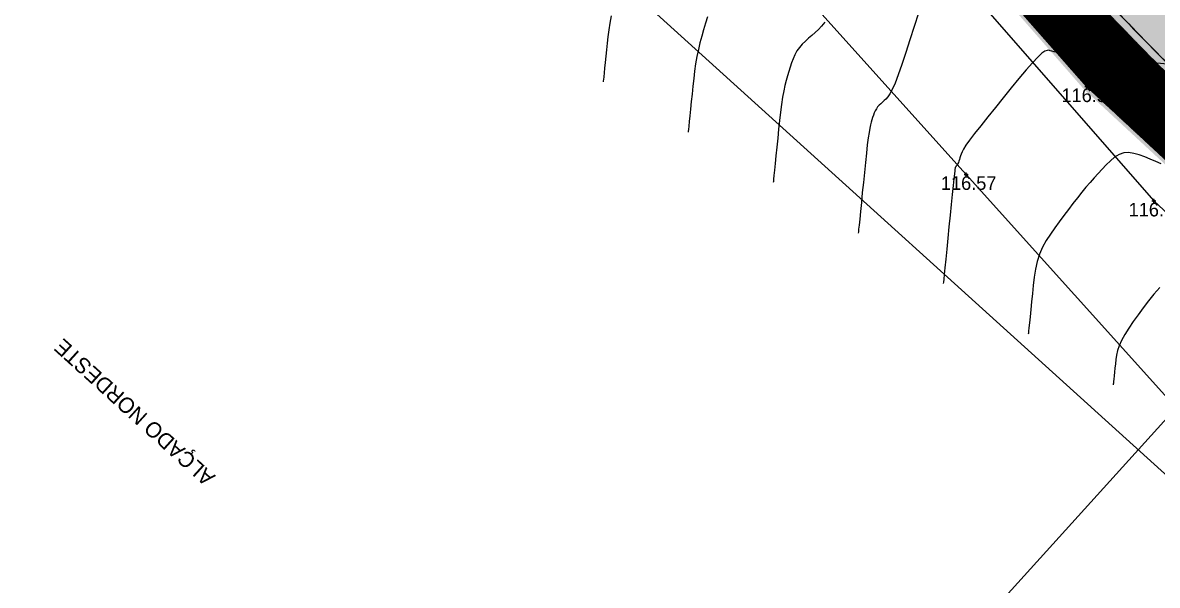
# Model space of a CAD drawing. Extents: x -196763 to -87592, y -65703 to -55832.
# Drawn here: x -87776.68 to -87747.4, y -65549.9 to -65535.38 of the extents above; entities that cross this region are included whole.
import ezdxf
from ezdxf.enums import TextEntityAlignment as Align

# ---------------------------------------------------------------- set-up
doc = ezdxf.new("R2010")
doc.units = 0
doc.header["$MEASUREMENT"] = 0
doc.header["$PDMODE"] = 34
doc.header["$PDSIZE"] = 0.05
doc.linetypes.add('DASHED', pattern=[70, 50, -20])
doc.layers.add('0_folha', color=7, linetype='Continuous', lineweight=9)
doc.layers.add('0_Limites_Terreno', color=30, linetype='DASHED', lineweight=35)
for name, color, linetype in [('0_pROP.aux.legenda', 7, 'Continuous'), ('0_PROP.corte', 10, 'Continuous'), ('0_PROP.trama', 251, 'Continuous'), ('0_PROPfinal', 4, 'Continuous'), ('0_tramas piso0', 7, 'Continuous'), ('CV', 8, 'Continuous'), ('CVD', 6, 'Continuous'), ('LEVTP_BERMA', 6, 'Continuous'), ('LEVTP_EDIF', 3, 'Continuous'), ('LEVTP_MURO', 1, 'Continuous'), ('POINTS', 2, 'Continuous'), ('Z', 1, 'Continuous')]:
    doc.layers.add(name, color=color, linetype=linetype)
doc.styles.add('creativespace', font='GOTHIC.TTF')

msp = doc.modelspace()

# ---------------------------------------------------------------- hatches: boundary and pattern name
at = {"layer": '0_PROP.trama'}
h = msp.add_hatch(color=256, dxfattribs=at)
h.dxf.hatch_style = 1
edge = h.paths.add_edge_path()
edge.add_line((-87745.545, -65538.281), (-87745.42, -65538.135))
edge.add_arc((-87637.049, -65427.261), 155.039, 223.89765, 225.65403, ccw=False)
edge.add_line((-87748.767, -65534.761), (-87748.912, -65534.899))
edge.add_arc((-87655.736, -65445.505), 129.124, 223.81345, 225.931)
edge = h.paths.add_edge_path()
edge.add_line((-87743.672, -65539.796), (-87743.808, -65539.938))
edge.add_arc((-87651.068, -65441.095), 135.538, 226.8247, 233.02536)
edge.add_line((-87732.589, -65549.377), (-87732.469, -65549.217))
edge.add_arc((-87650.355, -65440.198), 136.484, 226.86463, 233.01258, ccw=False)
h.paths.add_polyline_path([(-87753.601, -65529.355), (-87753.592, -65529.357), (-87757.663, -65524.744), (-87757.813, -65524.876), (-87753.102, -65530.215), (-87753.007, -65530.028)])
edge = h.paths.add_edge_path()
edge.add_line((-87751.926, -65528.855), (-87751.713, -65528.606))
edge.add_line((-87751.713, -65528.606), (-87751.896, -65528.633))
edge.add_line((-87751.896, -65528.633), (-87752.279, -65528.607))
edge.add_line((-87752.279, -65528.607), (-87752.282, -65528.613))
edge.add_arc((-87753.078, -65530.167), 1.745, 48.7178, 62.892, ccw=False)
at = {"layer": '0_PROPfinal', "linetype": 'Continuous', "transparency": 33554498}
h = msp.add_hatch(dxfattribs=at)
h.set_pattern_fill('ANSI32', color=30, scale=0.047)
h.set_pattern_definition([(2.856958, (-87859.235763, -65640.939184), (-0.0008784769, 0.0176030936), []), (2.856958, (-87859.229602, -65640.944759), (-0.0008784769, 0.0176030936), [])])
h.paths.add_polyline_path([(-87733.993, -65548.35), (-87735.081, -65547.47), (-87735.914, -65546.791), (-87736.768, -65546.1), (-87738.749, -65544.452), (-87739.281, -65544.009), (-87740.749, -65542.723), (-87741.881, -65541.731), (-87743.375, -65540.346), (-87743.816, -65539.947), (-87745.545, -65538.281), (-87747.422, -65536.427), (-87749.677, -65534.096), (-87750.786, -65532.839), (-87753.097, -65530.22), (-87755.002, -65528.061), (-87756.086, -65526.834), (-87757.787, -65524.906), (-87758.677, -65526.021), (-87754.184, -65530.984), (-87752.212, -65533.617), (-87749.225, -65537.03), (-87746.751, -65539.321), (-87744.369, -65541.246), (-87739.479, -65544.765)])
at = {"layer": '0_tramas piso0', "transparency": 33554536}
h = msp.add_hatch(color=55, dxfattribs=at)
h.dxf.hatch_style = 1
h.paths.add_polyline_path([(-87714.683, -65527.143), (-87708.414, -65519.526), (-87702.728, -65511.908), (-87702.047, -65510.928), (-87733.16, -65492.785), (-87757.666, -65524.748), (-87752.965, -65530.076), (-87737.069, -65513.183), (-87728.347, -65503.545), (-87715.372, -65515.287), (-87722.752, -65523.442), (-87722.085, -65524.046), (-87723.426, -65525.528), (-87729.187, -65520.315), (-87743.673, -65539.795, 0.026518), (-87732.55, -65549.156), (-87731.442, -65548.788), (-87729.07, -65546.073), (-87725.06, -65541.472), (-87720.474, -65534.69)])
h.paths.add_polyline_path([(-87730.115, -65519.476), (-87734.38, -65515.617), (-87750.64, -65532.711), (-87749.534, -65533.964, 0.002029), (-87748.771, -65534.765, 0.008016), (-87745.423, -65538.132)], flags=17)
at = {"layer": 'LEVTP_EDIF', "linetype": 'Continuous'}
h = msp.add_hatch(dxfattribs=at)
h.set_pattern_fill('GRAVEL', color=5, scale=0.6)
h.set_pattern_definition([(228.012787504, (137.250366, 128.338977), (-4.799999999983, -5.400000000016), [0.0807216, -7.9914528282]), (184.969740728, (137.196366, 128.278977), (7.199999999998, 0.6000000000234), [0.1385208, -13.7135548567]), (132.51044708, (137.058366, 128.266977), (6.000000000021, -6.59999999998), [0.0976728, -9.6696195577]), (267.273689006, (136.824366, 128.116977), (0.599999999961, 12.000000000002), [0.1261428, -12.488134825]), (292.833654178, (136.818366, 127.990977), (-3.000000000023, 7.19999999999), [0.123693, -12.245623877]), (357.273689006, (136.866366, 127.876977), (-12.000000000002, 0.599999999961), [0.1261428, -12.488134825]), (37.694240467, (136.992366, 127.870977), (-7.7999999999805, -6.0000000000253), [0.1668174, -16.5149091293]), (72.255328375, (137.124366, 127.972977), (4.199999999957, 13.2000000000136), [0.1574928, -15.591792898]), (121.429565615, (137.172366, 128.122977), (-4.800000000025, 7.7999999999844), [0.12657, -12.530443866]), (175.23635831, (137.106366, 128.230977), (6.600000000002, -0.599999999979), [0.1444992, -7.0804575473]), (222.397437798, (136.962366, 128.242977), (-7.1999999999786, -6.6000000000233), [0.1868688, -18.500025003]), (138.814074834, (137.418366, 128.110977), (-4.200000000012, 3.599999999986), [0.0637806, -6.3143068876]), (171.46923439, (137.370366, 128.152977), (7.800000000004, -1.199999999975), [0.1213422, -12.0129068497]), (225, (137.25037, 128.17098), (2e-12, -0.6), [0.0848526, -0.7636755374]), (203.198590514, (137.208366, 128.24298), (2.999999999996, 1.20000000001), [0.0456948, -4.5237690635]), (291.80140949, (137.16637, 128.22498), (-0.6, 1.8), [0.0646218, -3.1664770843]), (30.96375653, (137.19037, 128.16498), (1.8, 1.20000000001), [0.1049574, -3.393613737]), (161.56505118, (137.28037, 128.21898), (1.2, -0.6), [0.0758946, -1.821471996]), (16.389540334, (136.818366, 128.224977), (5.999999999994, 1.80000000002), [0.10632, -10.525707088]), (70.34617594, (136.920366, 128.254977), (-2.39999999998, -6.60000000001), [0.0891966, -8.8304446484]), (293.198590514, (137.280366, 128.33898), (-1.20000000001, 2.999999999996), [0.091389, -4.4780748635]), (343.610459666, (137.316366, 128.254977), (-6.000000000006, 1.799999999981), [0.10632, -10.525707088]), (339.44395478, (136.818366, 127.85298), (-3.000000000004, 1.19999999999), [0.102528, -5.0238742472]), (294.77514057, (136.914366, 127.816977), (-3.000000000021, 6.59999999999), [0.0859068, -8.504785838]), (66.80140949, (137.286366, 127.73898), (1.19999999999, 3.000000000004), [0.091389, -4.4780748635]), (17.354024636, (137.322366, 127.822977), (-7.799999999992, -2.400000000025), [0.1005786, -9.9572541685]), (69.44395478, (136.992366, 127.73898), (-1.19999999999, -3.000000000004), [0.051264, -5.0751382472]), (101.30993247, (137.25037, 127.73898), (-0.60000000001, 2.4), [0.030594, -3.028817708]), (165.96375653, (137.24437, 127.76898), (1.8, -0.6), [0.123693, -2.3501703754]), (186.009005957, (137.124366, 127.798977), (5.999999999998, 0.600000000019), [0.11463, -11.3483539047]), (303.69006753, (137.19037, 128.11098), (-0.6, 1.2), [0.0865332, -2.0767975653]), (353.157226587, (137.238366, 128.038977), (10.200000000004, -1.199999999967), [0.1510764, -14.9565375744]), (60.9453959, (137.388366, 128.02098), (-2.399999999986, -4.200000000008), [0.0617736, -6.1156044846]), (90, (137.41837, 128.075), (-0.6, 0.6), [0.036, -0.564]), (120.256437164, (137.112366, 127.816977), (2.400000000014, -4.199999999992), [0.0833544, -8.2521119937]), (48.012787504, (137.070366, 127.888977), (4.799999999982, 5.400000000016), [0.1614432, -7.9107312282]), (2e-10, (137.17837, 128.009), (0.6, 0.6), [0.156, -0.444]), (325.30484647, (137.334366, 128.008977), (6.000000000014, -4.19999999998), [0.0948684, -9.3919645805]), (254.0546041, (137.41237, 127.95498), (-0.59999999999, -2.4), [0.0873612, -4.2807047336]), (207.645975364, (137.388366, 127.870977), (-11.3999999999805, -6.000000000037), [0.142239, -14.0816845094]), (175.42607874, (137.262366, 127.804977), (-7.800000000002, 0.5999999999747), [0.1504794, -14.8974440448])])
h.paths.add_polyline_path([(-87758.086, -65526.002), (-87757.274, -65524.985), (-87757.635, -65524.708), (-87757.787, -65524.906), (-87758.677, -65526.021), (-87754.184, -65530.984), (-87752.212, -65533.617), (-87749.225, -65537.03), (-87746.751, -65539.321), (-87746.445, -65538.991), (-87748.902, -65536.716), (-87751.862, -65533.333), (-87753.836, -65530.697)])

# ---------------------------------------------------------------- linework, layer by layer
at = {"layer": '0_folha'}
msp.add_line((-87699.385, -65590.3), (-87776.678, -65520.356), dxfattribs=at)
at = {"layer": '0_Limites_Terreno', "ltscale": 0.02, "const_width": 0.2, "flags": 128}
msp.add_lwpolyline([(-87714.683, -65527.143), (-87708.414, -65519.526), (-87702.728, -65511.908), (-87702.047, -65510.928), (-87733.16, -65492.785), (-87757.787, -65524.906), (-87758.677, -65526.021), (-87754.184, -65530.984), (-87752.212, -65533.617), (-87749.225, -65537.03), (-87746.751, -65539.321), (-87744.372, -65541.245), (-87739.479, -65544.765), (-87733.993, -65548.35), (-87732.689, -65549.202), (-87731.442, -65548.788), (-87729.07, -65546.073), (-87725.06, -65541.472), (-87720.474, -65534.69)], close=True, dxfattribs=at)
at = {"layer": '0_PROP.corte', "linetype": 'Continuous'}
for centre, radius, start, end in [((-87650.539, -65440.429), 136.194, 223.37422, 225.84011), ((-87650.539, -65440.429), 136.389, 223.37422, 225.7376), ((-87642.082, -65432.02), 148.118, 223.92113, 225.75962)]:
    msp.add_arc(centre, radius, start, end, dxfattribs=at)
at = {"layer": '0_PROPfinal', "linetype": 'Continuous'}
msp.add_ray((-87789.64, -65592.525), (0.6709838, 0.741472), dxfattribs=at)
at = {"layer": 'CV', "linetype": 'Continuous'}
for points in [[(-87761.493, -65535.203, 0), (-87761.53, -65535.391, 0), (-87761.558, -65535.571, 0), (-87761.581, -65535.745, 0), (-87761.6, -65535.914, 0), (-87761.618, -65536.081, 0), (-87761.618, -65536.081, 0), (-87761.634, -65536.247, 0), (-87761.65, -65536.406, 0), (-87761.665, -65536.552, 0), (-87761.678, -65536.678, 0), (-87761.688, -65536.777, 0), (-87761.688, -65536.777, 0), (-87761.694, -65536.845, 0), (-87761.699, -65536.886, 0), (-87761.701, -65536.907, 0)], [(-87753.569, -65535.14, 0), (-87753.678, -65535.482, 0), (-87753.678, -65535.482, 0), (-87753.786, -65535.823, 0), (-87753.893, -65536.152, 0), (-87753.994, -65536.457, 0), (-87754.087, -65536.725, 0), (-87754.17, -65536.945, 0), (-87754.17, -65536.945, 0), (-87754.241, -65537.107, 0), (-87754.302, -65537.221, 0), (-87754.356, -65537.299, 0), (-87754.404, -65537.352, 0), (-87754.45, -65537.393, 0), (-87754.45, -65537.393, 0), (-87754.495, -65537.432, 0), (-87754.539, -65537.472, 0), (-87754.581, -65537.513, 0), (-87754.619, -65537.557, 0), (-87754.653, -65537.605, 0), (-87754.653, -65537.605, 0), (-87754.682, -65537.656, 0), (-87754.707, -65537.711, 0), (-87754.729, -65537.768, 0), (-87754.748, -65537.827, 0), (-87754.766, -65537.887, 0), (-87754.766, -65537.887, 0), (-87754.784, -65537.948, 0), (-87754.802, -65538.018, 0), (-87754.821, -65538.103, 0), (-87754.841, -65538.214, 0), (-87754.863, -65538.356, 0), (-87754.863, -65538.356, 0), (-87754.886, -65538.537, 0), (-87754.91, -65538.751, 0), (-87754.936, -65538.989, 0), (-87754.962, -65539.243, 0), (-87754.988, -65539.505, 0), (-87754.988, -65539.505, 0), (-87755.015, -65539.767, 0), (-87755.04, -65540.018, 0), (-87755.063, -65540.249, 0), (-87755.083, -65540.447, 0), (-87755.099, -65540.604, 0), (-87755.099, -65540.604, 0), (-87755.11, -65540.711, 0), (-87755.116, -65540.776, 0), (-87755.12, -65540.809, 0)], [(-87759.009, -65535.232, 0), (-87759.059, -65535.397, 0), (-87759.059, -65535.397, 0), (-87759.109, -65535.563, 0), (-87759.157, -65535.731, 0), (-87759.203, -65535.901, 0), (-87759.245, -65536.075, 0), (-87759.283, -65536.254, 0), (-87759.283, -65536.254, 0), (-87759.315, -65536.44, 0), (-87759.342, -65536.631, 0), (-87759.366, -65536.826, 0), (-87759.388, -65537.024, 0), (-87759.408, -65537.223, 0), (-87759.408, -65537.223, 0), (-87759.428, -65537.42, 0), (-87759.447, -65537.61, 0), (-87759.464, -65537.784, 0), (-87759.48, -65537.934, 0), (-87759.491, -65538.053, 0), (-87759.491, -65538.053, 0), (-87759.5, -65538.134, 0), (-87759.505, -65538.183, 0), (-87759.507, -65538.208, 0)], [(-87746.887, -65536.482, 0), (-87747.503, -65536.419, 0), (-87748.095, -65536.357, 0), (-87748.64, -65536.3, 0), (-87749.116, -65536.249, 0), (-87749.498, -65536.206, 0), (-87749.498, -65536.206, 0), (-87749.771, -65536.173, 0), (-87749.951, -65536.149, 0), (-87750.061, -65536.131, 0), (-87750.124, -65536.117, 0), (-87750.164, -65536.105, 0), (-87750.164, -65536.105, 0), (-87750.202, -65536.095, 0), (-87750.246, -65536.096, 0), (-87750.303, -65536.118, 0), (-87750.381, -65536.172, 0), (-87750.487, -65536.268, 0), (-87750.487, -65536.268, 0), (-87750.624, -65536.414, 0), (-87750.788, -65536.602, 0), (-87750.973, -65536.823, 0), (-87751.171, -65537.065, 0), (-87751.377, -65537.317, 0), (-87751.377, -65537.317, 0), (-87751.582, -65537.569, 0), (-87751.779, -65537.814, 0), (-87751.961, -65538.042, 0), (-87752.12, -65538.244, 0), (-87752.249, -65538.414, 0), (-87752.249, -65538.414, 0), (-87752.341, -65538.545, 0), (-87752.403, -65538.642, 0), (-87752.442, -65538.715, 0), (-87752.466, -65538.771, 0), (-87752.482, -65538.819, 0), (-87752.482, -65538.819, 0), (-87752.497, -65538.865, 0), (-87752.511, -65538.91, 0), (-87752.525, -65538.951, 0), (-87752.537, -65538.987, 0), (-87752.548, -65539.016, 0), (-87752.548, -65539.016, 0), (-87752.557, -65539.038, 0), (-87752.565, -65539.053, 0), (-87752.571, -65539.063, 0), (-87752.577, -65539.069, 0), (-87752.582, -65539.074, 0), (-87752.582, -65539.074, 0), (-87752.588, -65539.079, 0), (-87752.593, -65539.083, 0), (-87752.598, -65539.088, 0), (-87752.602, -65539.093, 0), (-87752.606, -65539.099, 0), (-87752.606, -65539.099, 0), (-87752.61, -65539.105, 0), (-87752.612, -65539.111, 0), (-87752.615, -65539.118, 0), (-87752.617, -65539.125, 0), (-87752.619, -65539.132, 0), (-87752.619, -65539.132, 0), (-87752.622, -65539.141, 0), (-87752.625, -65539.161, 0), (-87752.631, -65539.205, 0), (-87752.639, -65539.283, 0), (-87752.653, -65539.407, 0), (-87752.653, -65539.407, 0), (-87752.671, -65539.586, 0), (-87752.694, -65539.811, 0), (-87752.721, -65540.07, 0), (-87752.749, -65540.352, 0), (-87752.779, -65540.646, 0), (-87752.779, -65540.646, 0), (-87752.808, -65540.94, 0), (-87752.837, -65541.222, 0), (-87752.863, -65541.481, 0), (-87752.885, -65541.704, 0), (-87752.903, -65541.879, 0), (-87752.903, -65541.879, 0), (-87752.915, -65542, 0), (-87752.922, -65542.073, 0), (-87752.926, -65542.11, 0)], [(-87747.305, -65539.025, 0), (-87747.444, -65538.966, 0), (-87747.586, -65538.905, 0), (-87747.586, -65538.905, 0), (-87747.729, -65538.845, 0), (-87747.871, -65538.792, 0), (-87748.009, -65538.753, 0), (-87748.143, -65538.734, 0), (-87748.27, -65538.743, 0), (-87748.27, -65538.743, 0), (-87748.39, -65538.785, 0), (-87748.504, -65538.854, 0), (-87748.613, -65538.944, 0), (-87748.719, -65539.048, 0), (-87748.823, -65539.159, 0), (-87748.823, -65539.159, 0), (-87748.927, -65539.271, 0), (-87749.031, -65539.385, 0), (-87749.137, -65539.503, 0), (-87749.244, -65539.627, 0), (-87749.354, -65539.758, 0), (-87749.354, -65539.758, 0), (-87749.466, -65539.898, 0), (-87749.581, -65540.046, 0), (-87749.697, -65540.199, 0), (-87749.814, -65540.357, 0), (-87749.932, -65540.516, 0), (-87749.932, -65540.516, 0), (-87750.049, -65540.675, 0), (-87750.162, -65540.837, 0), (-87750.268, -65541.003, 0), (-87750.362, -65541.176, 0), (-87750.441, -65541.356, 0), (-87750.441, -65541.356, 0), (-87750.501, -65541.547, 0), (-87750.546, -65541.745, 0), (-87750.58, -65541.95, 0), (-87750.606, -65542.159, 0), (-87750.628, -65542.371, 0), (-87750.628, -65542.371, 0), (-87750.649, -65542.581, 0), (-87750.669, -65542.782, 0), (-87750.688, -65542.967, 0), (-87750.704, -65543.127, 0), (-87750.716, -65543.252, 0), (-87750.716, -65543.252, 0), (-87750.725, -65543.338, 0), (-87750.73, -65543.39, 0), (-87750.733, -65543.417, 0)], [(-87747.34, -65542.217, 0), (-87747.491, -65542.382, 0), (-87747.63, -65542.556, 0), (-87747.765, -65542.736, 0), (-87747.765, -65542.736, 0), (-87747.897, -65542.915, 0), (-87748.024, -65543.092, 0), (-87748.142, -65543.263, 0), (-87748.245, -65543.426, 0), (-87748.329, -65543.577, 0), (-87748.329, -65543.577, 0), (-87748.389, -65543.715, 0), (-87748.431, -65543.842, 0), (-87748.457, -65543.961, 0), (-87748.474, -65544.074, 0), (-87748.486, -65544.183, 0), (-87748.486, -65544.183, 0), (-87748.497, -65544.292, 0), (-87748.507, -65544.397, 0), (-87748.517, -65544.492, 0), (-87748.525, -65544.575, 0), (-87748.532, -65544.64, 0), (-87748.532, -65544.64, 0), (-87748.536, -65544.684, 0), (-87748.539, -65544.711, 0), (-87748.54, -65544.725, 0)]]:
    msp.add_polyline3d(points, dxfattribs=at)
at = {"layer": 'CVD', "linetype": 'Continuous'}
msp.add_polyline3d([(-87755.986, -65535.367, 0), (-87756.065, -65535.47, 0), (-87756.148, -65535.558, 0), (-87756.232, -65535.637, 0), (-87756.317, -65535.711, 0), (-87756.317, -65535.711, 0), (-87756.402, -65535.785, 0), (-87756.485, -65535.86, 0), (-87756.564, -65535.938, 0), (-87756.636, -65536.021, 0), (-87756.701, -65536.111, 0), (-87756.701, -65536.111, 0), (-87756.755, -65536.208, 0), (-87756.802, -65536.311, 0), (-87756.842, -65536.419, 0), (-87756.878, -65536.53, 0), (-87756.913, -65536.642, 0), (-87756.913, -65536.642, 0), (-87756.946, -65536.756, 0), (-87756.98, -65536.874, 0), (-87757.012, -65537.002, 0), (-87757.043, -65537.144, 0), (-87757.073, -65537.305, 0), (-87757.073, -65537.305, 0), (-87757.1, -65537.489, 0), (-87757.126, -65537.691, 0), (-87757.151, -65537.907, 0), (-87757.175, -65538.133, 0), (-87757.198, -65538.364, 0), (-87757.198, -65538.364, 0), (-87757.221, -65538.594, 0), (-87757.244, -65538.814, 0), (-87757.264, -65539.016, 0), (-87757.281, -65539.191, 0), (-87757.295, -65539.328, 0), (-87757.295, -65539.328, 0), (-87757.305, -65539.422, 0), (-87757.31, -65539.479, 0), (-87757.313, -65539.509, 0)], dxfattribs=at)
at = {"layer": 'LEVTP_BERMA', "linetype": 'Continuous'}
for p, q in [((-87752.336, -65539.296), (-87758.064, -65532.929)), ((-87752.897, -65533.805), (-87747.492, -65539.98)), ((-87746.188, -65546.128), (-87752.336, -65539.296)), ((-87742.977, -65544.184), (-87747.492, -65539.98))]:
    msp.add_line(p, q, dxfattribs=at)
at = {"layer": 'LEVTP_MURO', "linetype": 'Continuous'}
for p, q in [((-87748.902, -65536.716), (-87751.862, -65533.333)), ((-87749.225, -65537.03), (-87752.212, -65533.617)), ((-87746.445, -65538.991), (-87748.902, -65536.716)), ((-87746.751, -65539.321), (-87749.225, -65537.03))]:
    msp.add_line(p, q, dxfattribs=at)
at = {"layer": 'POINTS'}
for p in [(-87749.225, -65537.03, 116.522), (-87752.336, -65539.296, 116.574), (-87747.492, -65539.98, 116.293)]:
    msp.add_point(p, dxfattribs=at)

# ---------------------------------------------------------------- texts
at = {"layer": '0_pROP.aux.legenda', "insert": (-87771.956, -65547.372), "char_height": 0.4, "width": 7.12833, "attachment_point": 1, "rotation": 137.857, "style": 'creativespace'}
msp.add_mtext('ALÇADO NORDESTE', dxfattribs=at)
at = {"layer": 'Z'}
for s, p in [(' 116.52', (-87749.225, -65537.43, 116.522)), (' 116.57', (-87752.336, -65539.696, 116.574)), (' 116.29', (-87747.492, -65540.38, 116.293))]:
    msp.add_text(s, height=0.35, dxfattribs=at).set_placement(p, align=Align.CENTER)

doc.saveas('drawing.dxf')
